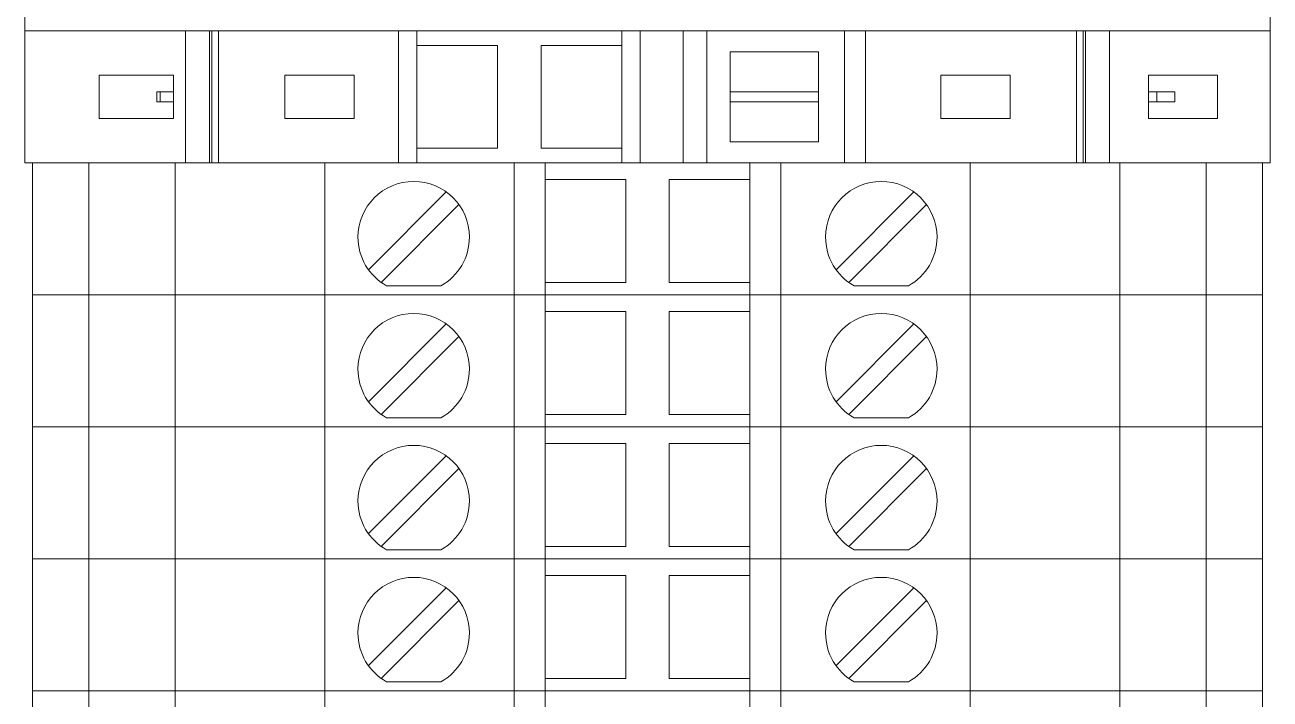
# Model space of a CAD drawing. Header units: millimetres. Extents: x 1880 to 4113, y 771 to 2990.
# Drawn here: x 2250.37 to 2298.97, y 2061.84 to 2088.14 of the extents above; entities that cross this region are included whole.
import ezdxf

# ---------------------------------------------------------------- set-up
doc = ezdxf.new("R2010")
doc.units = ezdxf.units.MM
doc.layers.add('000-PI-Oprema', color=30, linetype='Continuous', lineweight=5)
doc.layers.add('000-PI-ORMAR', color=2, linetype='Continuous')

msp = doc.modelspace()

# ---------------------------------------------------------------- linework, layer by layer
at = {"color": 0, "linetype": 'ByBlock', "lineweight": 0, "ltscale": 0.25}
msp.add_lwpolyline([(2250.372, 2090.113), (2250.372, 2082.763), (2298.972, 2082.763), (2298.972, 2090.113), (2250.372, 2090.113)], dxfattribs=at)
at = {"layer": '000-PI-Oprema', "color": 0, "linetype": 'ByBlock', "lineweight": 0}
for p, q in [((2250.372, 2090.113), (2250.372, 2082.763)), ((2298.972, 2082.763), (2298.972, 2090.113)), ((2256.637, 2087.913), (2250.372, 2087.913)), ((2256.637, 2082.763), (2256.637, 2087.913)), ((2257.574, 2087.913), (2256.637, 2087.913)), ((2257.574, 2082.763), (2257.574, 2087.913)), ((2257.674, 2087.913), (2257.574, 2087.913)), ((2257.674, 2087.913), (2257.674, 2082.763)), ((2257.932, 2087.913), (2257.674, 2087.913)), ((2257.932, 2087.913), (2257.932, 2082.763)), ((2264.953, 2087.913), (2257.932, 2087.913)), ((2264.953, 2087.913), (2265.672, 2087.913)), ((2264.953, 2082.763), (2264.953, 2087.913)), ((2265.672, 2087.338), (2265.672, 2087.913)), ((2265.672, 2087.913), (2273.672, 2087.913)), ((2273.672, 2087.913), (2273.672, 2087.338)), ((2273.672, 2087.913), (2274.39, 2087.913)), ((2274.39, 2087.913), (2276.062, 2087.913)), ((2274.39, 2082.763), (2274.39, 2087.913)), ((2276.987, 2087.913), (2276.062, 2087.913)), ((2276.062, 2087.913), (2276.062, 2082.763)), ((2282.361, 2087.913), (2276.987, 2087.913)), ((2276.987, 2087.913), (2276.987, 2082.763)), ((2282.361, 2087.913), (2282.361, 2082.763)), ((2283.182, 2087.913), (2282.361, 2087.913)), ((2283.182, 2082.763), (2283.182, 2087.913)), ((2283.182, 2087.913), (2291.412, 2087.913)), ((2291.412, 2087.913), (2291.412, 2082.763)), ((2291.412, 2087.913), (2291.67, 2087.913)), ((2291.67, 2082.763), (2291.67, 2087.913)), ((2291.67, 2087.913), (2291.77, 2087.913)), ((2292.707, 2087.913), (2291.77, 2087.913)), ((2291.77, 2082.763), (2291.77, 2087.913)), ((2292.707, 2087.913), (2298.972, 2087.913)), ((2292.707, 2082.763), (2292.707, 2087.913)), ((2265.672, 2083.338), (2265.672, 2087.338)), ((2265.672, 2087.338), (2268.822, 2087.338)), ((2268.822, 2087.338), (2268.822, 2083.338)), ((2270.522, 2087.338), (2273.672, 2087.338)), ((2270.522, 2083.338), (2270.522, 2087.338)), ((2273.672, 2087.338), (2273.672, 2083.338)), ((2277.897, 2087.088), (2281.347, 2087.088)), ((2277.897, 2085.538), (2277.897, 2087.088)), ((2281.347, 2087.088), (2281.347, 2085.538)), ((2253.272, 2084.488), (2253.272, 2086.188)), ((2253.272, 2086.188), (2256.172, 2086.188)), ((2256.172, 2086.188), (2256.172, 2085.538)), ((2260.522, 2086.188), (2263.222, 2086.188)), ((2260.522, 2084.488), (2260.522, 2086.188)), ((2263.222, 2086.188), (2263.222, 2084.488)), ((2286.122, 2086.188), (2288.822, 2086.188)), ((2286.122, 2084.488), (2286.122, 2086.188)), ((2288.822, 2086.188), (2288.822, 2084.488)), ((2294.222, 2085.538), (2294.222, 2086.188)), ((2294.222, 2086.188), (2296.922, 2086.188)), ((2296.922, 2086.188), (2296.922, 2084.488)), ((2255.657, 2085.538), (2255.527, 2085.538)), ((2255.527, 2085.138), (2255.527, 2085.538)), ((2255.657, 2085.538), (2255.657, 2085.138)), ((2255.657, 2085.538), (2256.172, 2085.538)), ((2256.172, 2085.538), (2256.172, 2085.138)), ((2277.897, 2085.538), (2281.347, 2085.538)), ((2277.897, 2085.138), (2277.897, 2085.538)), ((2281.347, 2085.538), (2281.347, 2085.138)), ((2294.222, 2085.138), (2294.222, 2085.538)), ((2294.222, 2085.538), (2294.557, 2085.538)), ((2294.557, 2085.538), (2294.557, 2085.138)), ((2295.257, 2085.538), (2294.557, 2085.538)), ((2295.257, 2085.538), (2295.257, 2085.138)), ((2255.657, 2085.138), (2255.527, 2085.138)), ((2255.657, 2085.138), (2256.172, 2085.138)), ((2256.172, 2085.138), (2256.172, 2084.488)), ((2277.897, 2085.138), (2281.347, 2085.138)), ((2277.897, 2083.588), (2277.897, 2085.138)), ((2281.347, 2085.138), (2281.347, 2083.588)), ((2294.222, 2085.138), (2294.557, 2085.138)), ((2294.222, 2084.488), (2294.222, 2085.138)), ((2295.257, 2085.138), (2294.557, 2085.138)), ((2256.172, 2084.488), (2253.272, 2084.488)), ((2263.222, 2084.488), (2260.522, 2084.488)), ((2288.822, 2084.488), (2286.122, 2084.488)), ((2296.922, 2084.488), (2294.222, 2084.488)), ((2281.347, 2083.588), (2277.897, 2083.588)), ((2268.822, 2083.338), (2265.672, 2083.338)), ((2265.672, 2082.763), (2265.672, 2083.338)), ((2273.672, 2083.338), (2270.522, 2083.338)), ((2273.672, 2083.338), (2273.672, 2082.763)), ((2257.574, 2082.763), (2256.637, 2082.763)), ((2257.674, 2082.763), (2257.574, 2082.763)), ((2257.932, 2082.763), (2257.674, 2082.763)), ((2264.953, 2082.763), (2265.672, 2082.763))]:
    msp.add_line(p, q, dxfattribs=at)
at = {"layer": '000-PI-Oprema', "color": 0, "linetype": 'ByBlock', "lineweight": 0, "ltscale": 0.25}
msp.add_line((2298.972, 2082.763), (2250.372, 2082.763), dxfattribs=at)
at = {"layer": '000-PI-ORMAR', "color": 0, "linetype": 'ByBlock', "lineweight": 0}
for p, q in [((2250.672, 2082.763), (2250.672, 2082.763)), ((2250.672, 2082.763), (2251.355, 2082.763)), ((2250.672, 2077.613), (2250.672, 2082.763)), ((2251.672, 2082.763), (2251.355, 2082.763)), ((2251.672, 2082.763), (2251.672, 2082.763)), ((2252.872, 2082.763), (2251.672, 2082.763)), ((2252.872, 2082.763), (2252.872, 2082.763)), ((2254.464, 2082.763), (2252.872, 2082.763)), ((2252.872, 2077.613), (2252.872, 2082.763)), ((2256.606, 2082.763), (2254.464, 2082.763)), ((2254.922, 2082.763), (2254.922, 2082.763)), ((2256.233, 2077.613), (2256.233, 2082.763)), ((2256.99, 2082.763), (2256.606, 2082.763)), ((2259.498, 2082.763), (2256.99, 2082.763)), ((2257.472, 2082.763), (2257.472, 2082.763)), ((2258.372, 2082.763), (2258.372, 2082.763)), ((2262.072, 2082.763), (2259.498, 2082.763)), ((2269.472, 2082.763), (2262.072, 2082.763)), ((2262.072, 2077.613), (2262.072, 2082.763)), ((2270.672, 2082.763), (2269.472, 2082.763)), ((2269.472, 2077.613), (2269.472, 2082.763)), ((2270.672, 2082.763), (2270.672, 2082.763)), ((2278.672, 2082.763), (2270.672, 2082.763)), ((2270.672, 2077.613), (2270.672, 2082.763)), ((2278.672, 2082.763), (2278.672, 2082.763)), ((2279.872, 2082.763), (2278.672, 2082.763)), ((2278.672, 2077.613), (2278.672, 2082.763)), ((2287.272, 2082.763), (2279.872, 2082.763)), ((2279.872, 2077.613), (2279.872, 2082.763)), ((2284.472, 2082.763), (2284.472, 2082.763)), ((2289.846, 2082.763), (2287.272, 2082.763)), ((2287.272, 2077.613), (2287.272, 2082.763)), ((2289.522, 2082.763), (2289.522, 2082.763)), ((2292.354, 2082.763), (2289.846, 2082.763)), ((2292.172, 2082.763), (2292.172, 2082.763)), ((2292.738, 2082.763), (2292.354, 2082.763)), ((2294.88, 2082.763), (2292.738, 2082.763)), ((2293.111, 2077.613), (2293.111, 2082.763)), ((2294.422, 2082.763), (2294.422, 2082.763)), ((2296.472, 2082.763), (2294.88, 2082.763)), ((2296.472, 2082.763), (2296.472, 2082.763)), ((2296.472, 2082.763), (2298.672, 2082.763)), ((2296.472, 2077.613), (2296.472, 2082.763)), ((2298.672, 2082.763), (2298.672, 2082.763)), ((2298.672, 2077.613), (2298.672, 2082.763)), ((2270.672, 2082.113), (2270.672, 2082.113)), ((2270.672, 2082.113), (2273.822, 2082.113)), ((2273.822, 2082.113), (2273.822, 2078.088)), ((2273.822, 2082.113), (2273.822, 2082.113)), ((2275.522, 2082.113), (2278.672, 2082.113)), ((2275.522, 2078.088), (2275.522, 2082.113)), ((2275.522, 2082.113), (2275.522, 2082.113)), ((2278.672, 2082.113), (2278.672, 2082.113)), ((2266.817, 2081.629), (2263.782, 2078.593)), ((2266.817, 2081.629), (2266.817, 2081.629)), ((2285.067, 2081.629), (2282.032, 2078.593)), ((2285.067, 2081.629), (2285.067, 2081.629)), ((2264.276, 2078.098), (2267.312, 2081.134)), ((2267.312, 2081.134), (2267.312, 2081.134)), ((2269.472, 2078.563), (2269.472, 2081.163)), ((2269.472, 2081.163), (2269.472, 2081.163)), ((2279.872, 2081.163), (2279.872, 2081.163)), ((2279.872, 2078.563), (2279.872, 2081.163)), ((2282.526, 2078.098), (2285.562, 2081.134)), ((2285.562, 2081.134), (2285.562, 2081.134)), ((2263.782, 2078.593), (2263.782, 2078.593)), ((2269.472, 2078.563), (2269.472, 2078.563)), ((2279.872, 2078.563), (2279.872, 2078.563)), ((2282.032, 2078.593), (2282.032, 2078.593)), ((2264.276, 2078.098), (2264.276, 2078.098)), ((2264.488, 2077.963), (2264.488, 2077.963)), ((2264.488, 2077.963), (2266.606, 2077.963)), ((2266.606, 2077.963), (2266.606, 2077.963)), ((2270.672, 2078.088), (2270.672, 2078.088)), ((2273.822, 2078.088), (2270.672, 2078.088)), ((2273.822, 2078.088), (2273.822, 2078.088)), ((2278.672, 2078.088), (2275.522, 2078.088)), ((2275.522, 2078.088), (2275.522, 2078.088)), ((2278.672, 2078.088), (2278.672, 2078.088)), ((2282.526, 2078.098), (2282.526, 2078.098)), ((2282.738, 2077.963), (2282.738, 2077.963)), ((2282.738, 2077.963), (2284.856, 2077.963)), ((2284.856, 2077.963), (2284.856, 2077.963)), ((2250.672, 2077.613), (2250.672, 2077.613)), ((2250.672, 2077.613), (2251.355, 2077.613)), ((2250.672, 2077.613), (2250.672, 2077.613)), ((2250.672, 2077.613), (2251.355, 2077.613)), ((2250.672, 2072.463), (2250.672, 2077.613)), ((2251.672, 2077.613), (2251.355, 2077.613)), ((2251.672, 2077.613), (2251.355, 2077.613)), ((2252.872, 2077.613), (2251.672, 2077.613)), ((2251.672, 2077.613), (2251.672, 2077.613)), ((2251.672, 2077.613), (2251.672, 2077.613)), ((2252.872, 2077.613), (2251.672, 2077.613)), ((2252.172, 2077.613), (2252.172, 2077.613)), ((2254.464, 2077.613), (2252.872, 2077.613)), ((2252.872, 2077.613), (2252.872, 2077.613)), ((2252.872, 2077.613), (2252.872, 2077.613)), ((2254.464, 2077.613), (2252.872, 2077.613)), ((2252.872, 2072.463), (2252.872, 2077.613)), ((2256.606, 2077.613), (2254.464, 2077.613)), ((2256.606, 2077.613), (2254.464, 2077.613)), ((2254.922, 2077.613), (2254.922, 2077.613)), ((2254.922, 2077.613), (2254.922, 2077.613)), ((2256.233, 2072.463), (2256.233, 2077.613)), ((2256.606, 2077.613), (2256.99, 2077.613)), ((2256.99, 2077.613), (2256.606, 2077.613)), ((2256.99, 2077.613), (2259.498, 2077.613)), ((2259.498, 2077.613), (2256.99, 2077.613)), ((2257.472, 2077.613), (2257.472, 2077.613)), ((2257.472, 2077.613), (2257.472, 2077.613)), ((2258.372, 2077.613), (2258.372, 2077.613)), ((2258.372, 2077.613), (2258.372, 2077.613)), ((2258.672, 2077.613), (2258.672, 2077.613)), ((2262.072, 2077.613), (2259.498, 2077.613)), ((2262.072, 2077.613), (2259.498, 2077.613)), ((2269.472, 2077.613), (2262.072, 2077.613)), ((2269.472, 2077.613), (2262.072, 2077.613)), ((2262.072, 2072.463), (2262.072, 2077.613)), ((2270.672, 2077.613), (2269.472, 2077.613)), ((2270.672, 2077.613), (2269.472, 2077.613)), ((2269.472, 2072.463), (2269.472, 2077.613)), ((2278.672, 2077.613), (2270.672, 2077.613)), ((2270.672, 2077.613), (2270.672, 2077.613)), ((2270.672, 2077.613), (2270.672, 2077.613)), ((2278.672, 2077.613), (2270.672, 2077.613)), ((2270.672, 2072.463), (2270.672, 2077.613)), ((2279.872, 2077.613), (2278.672, 2077.613)), ((2278.672, 2077.613), (2278.672, 2077.613)), ((2278.672, 2077.613), (2278.672, 2077.613)), ((2279.872, 2077.613), (2278.672, 2077.613)), ((2278.672, 2072.463), (2278.672, 2077.613)), ((2287.272, 2077.613), (2279.872, 2077.613)), ((2287.272, 2077.613), (2279.872, 2077.613)), ((2279.872, 2072.463), (2279.872, 2077.613)), ((2284.472, 2077.613), (2284.472, 2077.613)), ((2284.472, 2077.613), (2284.472, 2077.613)), ((2289.846, 2077.613), (2287.272, 2077.613)), ((2289.846, 2077.613), (2287.272, 2077.613)), ((2287.272, 2072.463), (2287.272, 2077.613)), ((2289.522, 2077.613), (2289.522, 2077.613)), ((2289.522, 2077.613), (2289.522, 2077.613)), ((2289.846, 2077.613), (2292.354, 2077.613)), ((2292.354, 2077.613), (2289.846, 2077.613)), ((2290.672, 2077.613), (2290.672, 2077.613)), ((2292.172, 2077.613), (2292.172, 2077.613)), ((2292.172, 2077.613), (2292.172, 2077.613)), ((2292.354, 2077.613), (2292.738, 2077.613)), ((2292.738, 2077.613), (2292.354, 2077.613)), ((2294.88, 2077.613), (2292.738, 2077.613)), ((2294.88, 2077.613), (2292.738, 2077.613)), ((2293.111, 2072.463), (2293.111, 2077.613)), ((2294.422, 2077.613), (2294.422, 2077.613)), ((2294.422, 2077.613), (2294.422, 2077.613)), ((2296.472, 2077.613), (2294.88, 2077.613)), ((2296.472, 2077.613), (2294.88, 2077.613)), ((2296.472, 2077.613), (2298.672, 2077.613)), ((2296.472, 2077.613), (2296.472, 2077.613)), ((2296.472, 2077.613), (2296.472, 2077.613)), ((2296.472, 2077.613), (2298.672, 2077.613)), ((2296.472, 2072.463), (2296.472, 2077.613)), ((2298.672, 2077.613), (2298.672, 2077.613)), ((2298.672, 2077.613), (2298.672, 2077.613)), ((2298.672, 2072.463), (2298.672, 2077.613)), ((2270.672, 2076.963), (2270.672, 2076.963)), ((2270.672, 2076.963), (2273.822, 2076.963)), ((2273.822, 2076.963), (2273.822, 2072.938)), ((2273.822, 2076.963), (2273.822, 2076.963)), ((2275.522, 2076.963), (2278.672, 2076.963)), ((2275.522, 2072.938), (2275.522, 2076.963)), ((2275.522, 2076.963), (2275.522, 2076.963)), ((2278.672, 2076.963), (2278.672, 2076.963)), ((2266.817, 2076.479), (2263.782, 2073.443)), ((2266.817, 2076.479), (2266.817, 2076.479)), ((2285.067, 2076.479), (2282.032, 2073.443)), ((2285.067, 2076.479), (2285.067, 2076.479)), ((2264.276, 2072.948), (2267.312, 2075.984)), ((2267.312, 2075.984), (2267.312, 2075.984)), ((2269.472, 2073.413), (2269.472, 2076.013)), ((2269.472, 2076.013), (2269.472, 2076.013)), ((2279.872, 2076.013), (2279.872, 2076.013)), ((2279.872, 2073.413), (2279.872, 2076.013)), ((2282.526, 2072.948), (2285.562, 2075.984)), ((2285.562, 2075.984), (2285.562, 2075.984)), ((2263.782, 2073.443), (2263.782, 2073.443)), ((2269.472, 2073.413), (2269.472, 2073.413)), ((2279.872, 2073.413), (2279.872, 2073.413)), ((2282.032, 2073.443), (2282.032, 2073.443)), ((2264.276, 2072.948), (2264.276, 2072.948)), ((2264.488, 2072.813), (2264.488, 2072.813)), ((2264.488, 2072.813), (2266.606, 2072.813)), ((2266.606, 2072.813), (2266.606, 2072.813)), ((2270.672, 2072.938), (2270.672, 2072.938)), ((2273.822, 2072.938), (2270.672, 2072.938)), ((2273.822, 2072.938), (2273.822, 2072.938)), ((2278.672, 2072.938), (2275.522, 2072.938)), ((2275.522, 2072.938), (2275.522, 2072.938)), ((2278.672, 2072.938), (2278.672, 2072.938)), ((2282.526, 2072.948), (2282.526, 2072.948)), ((2282.738, 2072.813), (2282.738, 2072.813)), ((2282.738, 2072.813), (2284.856, 2072.813)), ((2284.856, 2072.813), (2284.856, 2072.813)), ((2250.672, 2072.463), (2250.672, 2072.463)), ((2250.672, 2072.463), (2251.355, 2072.463)), ((2250.672, 2072.463), (2250.672, 2072.463)), ((2250.672, 2072.463), (2251.355, 2072.463)), ((2250.672, 2067.313), (2250.672, 2072.463)), ((2251.672, 2072.463), (2251.355, 2072.463)), ((2251.672, 2072.463), (2251.355, 2072.463)), ((2252.872, 2072.463), (2251.672, 2072.463)), ((2251.672, 2072.463), (2251.672, 2072.463)), ((2251.672, 2072.463), (2251.672, 2072.463)), ((2252.872, 2072.463), (2251.672, 2072.463)), ((2252.172, 2072.463), (2252.172, 2072.463)), ((2254.464, 2072.463), (2252.872, 2072.463)), ((2252.872, 2072.463), (2252.872, 2072.463)), ((2252.872, 2072.463), (2252.872, 2072.463)), ((2254.464, 2072.463), (2252.872, 2072.463)), ((2252.872, 2067.313), (2252.872, 2072.463)), ((2256.606, 2072.463), (2254.464, 2072.463)), ((2256.606, 2072.463), (2254.464, 2072.463)), ((2254.922, 2072.463), (2254.922, 2072.463)), ((2254.922, 2072.463), (2254.922, 2072.463)), ((2256.233, 2067.313), (2256.233, 2072.463)), ((2256.606, 2072.463), (2256.99, 2072.463)), ((2256.99, 2072.463), (2256.606, 2072.463)), ((2256.99, 2072.463), (2259.498, 2072.463)), ((2259.498, 2072.463), (2256.99, 2072.463)), ((2257.472, 2072.463), (2257.472, 2072.463)), ((2257.472, 2072.463), (2257.472, 2072.463)), ((2258.372, 2072.463), (2258.372, 2072.463)), ((2258.372, 2072.463), (2258.372, 2072.463)), ((2258.672, 2072.463), (2258.672, 2072.463)), ((2262.072, 2072.463), (2259.498, 2072.463)), ((2262.072, 2072.463), (2259.498, 2072.463)), ((2269.472, 2072.463), (2262.072, 2072.463)), ((2269.472, 2072.463), (2262.072, 2072.463)), ((2262.072, 2067.313), (2262.072, 2072.463)), ((2270.672, 2072.463), (2269.472, 2072.463)), ((2270.672, 2072.463), (2269.472, 2072.463)), ((2269.472, 2067.313), (2269.472, 2072.463)), ((2278.672, 2072.463), (2270.672, 2072.463)), ((2270.672, 2072.463), (2270.672, 2072.463)), ((2270.672, 2072.463), (2270.672, 2072.463)), ((2278.672, 2072.463), (2270.672, 2072.463)), ((2270.672, 2067.313), (2270.672, 2072.463)), ((2279.872, 2072.463), (2278.672, 2072.463)), ((2278.672, 2072.463), (2278.672, 2072.463)), ((2278.672, 2072.463), (2278.672, 2072.463)), ((2279.872, 2072.463), (2278.672, 2072.463)), ((2278.672, 2067.313), (2278.672, 2072.463)), ((2287.272, 2072.463), (2279.872, 2072.463)), ((2287.272, 2072.463), (2279.872, 2072.463)), ((2279.872, 2067.313), (2279.872, 2072.463)), ((2284.472, 2072.463), (2284.472, 2072.463)), ((2284.472, 2072.463), (2284.472, 2072.463)), ((2289.846, 2072.463), (2287.272, 2072.463)), ((2289.846, 2072.463), (2287.272, 2072.463)), ((2287.272, 2067.313), (2287.272, 2072.463)), ((2289.522, 2072.463), (2289.522, 2072.463)), ((2289.522, 2072.463), (2289.522, 2072.463)), ((2289.846, 2072.463), (2292.354, 2072.463)), ((2292.354, 2072.463), (2289.846, 2072.463)), ((2290.672, 2072.463), (2290.672, 2072.463)), ((2292.172, 2072.463), (2292.172, 2072.463)), ((2292.172, 2072.463), (2292.172, 2072.463)), ((2292.354, 2072.463), (2292.738, 2072.463)), ((2292.738, 2072.463), (2292.354, 2072.463)), ((2294.88, 2072.463), (2292.738, 2072.463)), ((2294.88, 2072.463), (2292.738, 2072.463)), ((2293.111, 2067.313), (2293.111, 2072.463)), ((2294.422, 2072.463), (2294.422, 2072.463)), ((2294.422, 2072.463), (2294.422, 2072.463)), ((2296.472, 2072.463), (2294.88, 2072.463)), ((2296.472, 2072.463), (2294.88, 2072.463)), ((2296.472, 2072.463), (2298.672, 2072.463)), ((2296.472, 2072.463), (2296.472, 2072.463)), ((2296.472, 2072.463), (2296.472, 2072.463)), ((2296.472, 2072.463), (2298.672, 2072.463)), ((2296.472, 2067.313), (2296.472, 2072.463)), ((2298.672, 2072.463), (2298.672, 2072.463)), ((2298.672, 2072.463), (2298.672, 2072.463)), ((2298.672, 2067.313), (2298.672, 2072.463)), ((2270.672, 2071.813), (2270.672, 2071.813)), ((2270.672, 2071.813), (2273.822, 2071.813)), ((2273.822, 2071.813), (2273.822, 2067.788)), ((2273.822, 2071.813), (2273.822, 2071.813)), ((2275.522, 2071.813), (2278.672, 2071.813)), ((2275.522, 2067.788), (2275.522, 2071.813)), ((2275.522, 2071.813), (2275.522, 2071.813)), ((2278.672, 2071.813), (2278.672, 2071.813)), ((2266.817, 2071.329), (2263.782, 2068.293)), ((2266.817, 2071.329), (2266.817, 2071.329)), ((2269.472, 2068.263), (2269.472, 2070.863)), ((2269.472, 2070.863), (2269.472, 2070.863)), ((2279.872, 2070.863), (2279.872, 2070.863)), ((2279.872, 2068.263), (2279.872, 2070.863)), ((2285.067, 2071.329), (2282.032, 2068.293)), ((2285.067, 2071.329), (2285.067, 2071.329)), ((2264.276, 2067.798), (2267.312, 2070.834)), ((2267.312, 2070.834), (2267.312, 2070.834)), ((2282.526, 2067.798), (2285.562, 2070.834)), ((2285.562, 2070.834), (2285.562, 2070.834)), ((2263.782, 2068.293), (2263.782, 2068.293)), ((2269.472, 2068.263), (2269.472, 2068.263)), ((2279.872, 2068.263), (2279.872, 2068.263)), ((2282.032, 2068.293), (2282.032, 2068.293)), ((2264.276, 2067.798), (2264.276, 2067.798)), ((2264.488, 2067.663), (2264.488, 2067.663)), ((2264.488, 2067.663), (2266.606, 2067.663)), ((2266.606, 2067.663), (2266.606, 2067.663)), ((2270.672, 2067.788), (2270.672, 2067.788)), ((2273.822, 2067.788), (2270.672, 2067.788)), ((2273.822, 2067.788), (2273.822, 2067.788)), ((2278.672, 2067.788), (2275.522, 2067.788)), ((2275.522, 2067.788), (2275.522, 2067.788)), ((2278.672, 2067.788), (2278.672, 2067.788)), ((2282.526, 2067.798), (2282.526, 2067.798)), ((2282.738, 2067.663), (2282.738, 2067.663)), ((2282.738, 2067.663), (2284.856, 2067.663)), ((2284.856, 2067.663), (2284.856, 2067.663)), ((2250.672, 2067.313), (2250.672, 2067.313)), ((2250.672, 2067.313), (2251.355, 2067.313)), ((2250.672, 2067.313), (2250.672, 2067.313)), ((2250.672, 2067.313), (2251.355, 2067.313)), ((2250.672, 2062.163), (2250.672, 2067.313)), ((2251.672, 2067.313), (2251.355, 2067.313)), ((2251.672, 2067.313), (2251.355, 2067.313)), ((2252.872, 2067.313), (2251.672, 2067.313)), ((2251.672, 2067.313), (2251.672, 2067.313)), ((2251.672, 2067.313), (2251.672, 2067.313)), ((2252.872, 2067.313), (2251.672, 2067.313)), ((2252.172, 2067.313), (2252.172, 2067.313)), ((2254.464, 2067.313), (2252.872, 2067.313)), ((2252.872, 2067.313), (2252.872, 2067.313)), ((2252.872, 2067.313), (2252.872, 2067.313)), ((2254.464, 2067.313), (2252.872, 2067.313)), ((2252.872, 2062.163), (2252.872, 2067.313)), ((2256.606, 2067.313), (2254.464, 2067.313)), ((2256.606, 2067.313), (2254.464, 2067.313)), ((2254.922, 2067.313), (2254.922, 2067.313)), ((2254.922, 2067.313), (2254.922, 2067.313)), ((2256.233, 2062.163), (2256.233, 2067.313)), ((2256.606, 2067.313), (2256.99, 2067.313)), ((2256.99, 2067.313), (2256.606, 2067.313)), ((2256.99, 2067.313), (2259.498, 2067.313)), ((2259.498, 2067.313), (2256.99, 2067.313)), ((2257.472, 2067.313), (2257.472, 2067.313)), ((2257.472, 2067.313), (2257.472, 2067.313)), ((2258.372, 2067.313), (2258.372, 2067.313)), ((2258.372, 2067.313), (2258.372, 2067.313)), ((2258.672, 2067.313), (2258.672, 2067.313)), ((2262.072, 2067.313), (2259.498, 2067.313)), ((2262.072, 2067.313), (2259.498, 2067.313)), ((2269.472, 2067.313), (2262.072, 2067.313)), ((2269.472, 2067.313), (2262.072, 2067.313)), ((2262.072, 2062.163), (2262.072, 2067.313)), ((2270.672, 2067.313), (2269.472, 2067.313)), ((2270.672, 2067.313), (2269.472, 2067.313)), ((2269.472, 2062.163), (2269.472, 2067.313)), ((2278.672, 2067.313), (2270.672, 2067.313)), ((2270.672, 2067.313), (2270.672, 2067.313)), ((2270.672, 2067.313), (2270.672, 2067.313)), ((2278.672, 2067.313), (2270.672, 2067.313)), ((2270.672, 2062.163), (2270.672, 2067.313)), ((2279.872, 2067.313), (2278.672, 2067.313)), ((2278.672, 2067.313), (2278.672, 2067.313)), ((2278.672, 2067.313), (2278.672, 2067.313)), ((2279.872, 2067.313), (2278.672, 2067.313)), ((2278.672, 2062.163), (2278.672, 2067.313)), ((2287.272, 2067.313), (2279.872, 2067.313)), ((2287.272, 2067.313), (2279.872, 2067.313)), ((2279.872, 2062.163), (2279.872, 2067.313)), ((2284.472, 2067.313), (2284.472, 2067.313)), ((2284.472, 2067.313), (2284.472, 2067.313)), ((2289.846, 2067.313), (2287.272, 2067.313)), ((2289.846, 2067.313), (2287.272, 2067.313)), ((2287.272, 2062.163), (2287.272, 2067.313)), ((2289.522, 2067.313), (2289.522, 2067.313)), ((2289.522, 2067.313), (2289.522, 2067.313)), ((2289.846, 2067.313), (2292.354, 2067.313)), ((2292.354, 2067.313), (2289.846, 2067.313)), ((2290.672, 2067.313), (2290.672, 2067.313)), ((2292.172, 2067.313), (2292.172, 2067.313)), ((2292.172, 2067.313), (2292.172, 2067.313)), ((2292.354, 2067.313), (2292.738, 2067.313)), ((2292.738, 2067.313), (2292.354, 2067.313)), ((2294.88, 2067.313), (2292.738, 2067.313)), ((2294.88, 2067.313), (2292.738, 2067.313)), ((2293.111, 2062.163), (2293.111, 2067.313)), ((2294.422, 2067.313), (2294.422, 2067.313)), ((2294.422, 2067.313), (2294.422, 2067.313)), ((2296.472, 2067.313), (2294.88, 2067.313)), ((2296.472, 2067.313), (2294.88, 2067.313)), ((2296.472, 2067.313), (2298.672, 2067.313)), ((2296.472, 2067.313), (2296.472, 2067.313)), ((2296.472, 2067.313), (2296.472, 2067.313)), ((2296.472, 2067.313), (2298.672, 2067.313)), ((2296.472, 2062.163), (2296.472, 2067.313)), ((2298.672, 2067.313), (2298.672, 2067.313)), ((2298.672, 2067.313), (2298.672, 2067.313)), ((2298.672, 2062.163), (2298.672, 2067.313)), ((2270.672, 2066.663), (2270.672, 2066.663)), ((2270.672, 2066.663), (2273.822, 2066.663)), ((2273.822, 2066.663), (2273.822, 2062.638)), ((2273.822, 2066.663), (2273.822, 2066.663)), ((2275.522, 2066.663), (2278.672, 2066.663)), ((2275.522, 2062.638), (2275.522, 2066.663)), ((2275.522, 2066.663), (2275.522, 2066.663)), ((2278.672, 2066.663), (2278.672, 2066.663)), ((2266.817, 2066.179), (2263.782, 2063.143)), ((2266.817, 2066.179), (2266.817, 2066.179)), ((2285.067, 2066.179), (2282.032, 2063.143)), ((2285.067, 2066.179), (2285.067, 2066.179)), ((2264.276, 2062.648), (2267.312, 2065.684)), ((2267.312, 2065.684), (2267.312, 2065.684)), ((2269.472, 2063.113), (2269.472, 2065.713)), ((2269.472, 2065.713), (2269.472, 2065.713)), ((2279.872, 2065.713), (2279.872, 2065.713)), ((2279.872, 2063.113), (2279.872, 2065.713)), ((2282.526, 2062.648), (2285.562, 2065.684)), ((2285.562, 2065.684), (2285.562, 2065.684)), ((2263.782, 2063.143), (2263.782, 2063.143)), ((2269.472, 2063.113), (2269.472, 2063.113)), ((2279.872, 2063.113), (2279.872, 2063.113)), ((2282.032, 2063.143), (2282.032, 2063.143)), ((2264.276, 2062.648), (2264.276, 2062.648)), ((2270.672, 2062.638), (2270.672, 2062.638)), ((2273.822, 2062.638), (2270.672, 2062.638)), ((2273.822, 2062.638), (2273.822, 2062.638)), ((2278.672, 2062.638), (2275.522, 2062.638)), ((2275.522, 2062.638), (2275.522, 2062.638)), ((2278.672, 2062.638), (2278.672, 2062.638)), ((2282.526, 2062.648), (2282.526, 2062.648)), ((2250.672, 2062.163), (2250.672, 2062.163)), ((2250.672, 2062.163), (2251.355, 2062.163)), ((2250.672, 2062.163), (2250.672, 2062.163)), ((2250.672, 2062.163), (2251.355, 2062.163)), ((2250.672, 2057.013), (2250.672, 2062.163)), ((2251.672, 2062.163), (2251.355, 2062.163)), ((2251.672, 2062.163), (2251.355, 2062.163)), ((2252.872, 2062.163), (2251.672, 2062.163)), ((2251.672, 2062.163), (2251.672, 2062.163)), ((2251.672, 2062.163), (2251.672, 2062.163)), ((2252.872, 2062.163), (2251.672, 2062.163)), ((2252.172, 2062.163), (2252.172, 2062.163)), ((2254.464, 2062.163), (2252.872, 2062.163)), ((2252.872, 2062.163), (2252.872, 2062.163)), ((2252.872, 2062.163), (2252.872, 2062.163)), ((2254.464, 2062.163), (2252.872, 2062.163)), ((2252.872, 2057.013), (2252.872, 2062.163)), ((2256.606, 2062.163), (2254.464, 2062.163)), ((2256.606, 2062.163), (2254.464, 2062.163)), ((2254.922, 2062.163), (2254.922, 2062.163)), ((2254.922, 2062.163), (2254.922, 2062.163)), ((2256.233, 2057.013), (2256.233, 2062.163)), ((2256.606, 2062.163), (2256.99, 2062.163)), ((2256.99, 2062.163), (2256.606, 2062.163)), ((2256.99, 2062.163), (2259.498, 2062.163)), ((2259.498, 2062.163), (2256.99, 2062.163)), ((2257.472, 2062.163), (2257.472, 2062.163)), ((2257.472, 2062.163), (2257.472, 2062.163)), ((2258.372, 2062.163), (2258.372, 2062.163)), ((2258.372, 2062.163), (2258.372, 2062.163)), ((2258.672, 2062.163), (2258.672, 2062.163)), ((2262.072, 2062.163), (2259.498, 2062.163)), ((2262.072, 2062.163), (2259.498, 2062.163)), ((2269.472, 2062.163), (2262.072, 2062.163)), ((2269.472, 2062.163), (2262.072, 2062.163)), ((2262.072, 2057.013), (2262.072, 2062.163)), ((2264.488, 2062.513), (2264.488, 2062.513)), ((2264.488, 2062.513), (2266.606, 2062.513)), ((2266.606, 2062.513), (2266.606, 2062.513)), ((2270.672, 2062.163), (2269.472, 2062.163)), ((2270.672, 2062.163), (2269.472, 2062.163)), ((2269.472, 2057.013), (2269.472, 2062.163)), ((2278.672, 2062.163), (2270.672, 2062.163)), ((2270.672, 2062.163), (2270.672, 2062.163)), ((2270.672, 2062.163), (2270.672, 2062.163)), ((2278.672, 2062.163), (2270.672, 2062.163)), ((2270.672, 2057.013), (2270.672, 2062.163)), ((2279.872, 2062.163), (2278.672, 2062.163)), ((2278.672, 2062.163), (2278.672, 2062.163)), ((2278.672, 2062.163), (2278.672, 2062.163)), ((2279.872, 2062.163), (2278.672, 2062.163)), ((2278.672, 2057.013), (2278.672, 2062.163)), ((2287.272, 2062.163), (2279.872, 2062.163)), ((2287.272, 2062.163), (2279.872, 2062.163)), ((2279.872, 2057.013), (2279.872, 2062.163)), ((2282.738, 2062.513), (2282.738, 2062.513)), ((2282.738, 2062.513), (2284.856, 2062.513)), ((2284.472, 2062.163), (2284.472, 2062.163)), ((2284.472, 2062.163), (2284.472, 2062.163)), ((2284.856, 2062.513), (2284.856, 2062.513)), ((2289.846, 2062.163), (2287.272, 2062.163)), ((2289.846, 2062.163), (2287.272, 2062.163)), ((2287.272, 2057.013), (2287.272, 2062.163)), ((2289.522, 2062.163), (2289.522, 2062.163)), ((2289.522, 2062.163), (2289.522, 2062.163)), ((2289.846, 2062.163), (2292.354, 2062.163)), ((2292.354, 2062.163), (2289.846, 2062.163)), ((2290.672, 2062.163), (2290.672, 2062.163)), ((2292.172, 2062.163), (2292.172, 2062.163)), ((2292.172, 2062.163), (2292.172, 2062.163)), ((2292.354, 2062.163), (2292.738, 2062.163)), ((2292.738, 2062.163), (2292.354, 2062.163)), ((2294.88, 2062.163), (2292.738, 2062.163)), ((2294.88, 2062.163), (2292.738, 2062.163)), ((2293.111, 2057.013), (2293.111, 2062.163)), ((2294.422, 2062.163), (2294.422, 2062.163)), ((2294.422, 2062.163), (2294.422, 2062.163)), ((2296.472, 2062.163), (2294.88, 2062.163)), ((2296.472, 2062.163), (2294.88, 2062.163)), ((2296.472, 2062.163), (2298.672, 2062.163)), ((2296.472, 2062.163), (2296.472, 2062.163)), ((2296.472, 2062.163), (2296.472, 2062.163)), ((2296.472, 2062.163), (2298.672, 2062.163)), ((2296.472, 2057.013), (2296.472, 2062.163)), ((2298.672, 2062.163), (2298.672, 2062.163)), ((2298.672, 2062.163), (2298.672, 2062.163)), ((2298.672, 2057.013), (2298.672, 2062.163))]:
    msp.add_line(p, q, dxfattribs=at)
for centre, start, end in [((2265.547, 2079.863), 360, 180), ((2283.797, 2079.863), 360, 180), ((2265.547, 2079.863), 180, 240.8754), ((2265.547, 2079.863), 299.1246, 360), ((2283.797, 2079.863), 180, 240.8754), ((2283.797, 2079.863), 299.1246, 360), ((2265.547, 2074.713), 360, 180), ((2283.797, 2074.713), 360, 180), ((2265.547, 2074.713), 180, 240.8754), ((2265.547, 2074.713), 299.1246, 360), ((2283.797, 2074.713), 180, 240.8754), ((2283.797, 2074.713), 299.1246, 360), ((2265.547, 2069.563), 360, 180), ((2283.797, 2069.563), 360, 180), ((2265.547, 2069.563), 180, 240.8754), ((2265.547, 2069.563), 299.1246, 360), ((2283.797, 2069.563), 180, 240.8754), ((2283.797, 2069.563), 299.1246, 360), ((2265.547, 2064.413), 360, 180), ((2283.797, 2064.413), 360, 180), ((2265.547, 2064.413), 180, 240.8754), ((2265.547, 2064.413), 299.1246, 360), ((2283.797, 2064.413), 180, 240.8754), ((2283.797, 2064.413), 299.1246, 360)]:
    msp.add_arc(centre, 2.175, start, end, dxfattribs=at)

doc.saveas('drawing.dxf')
